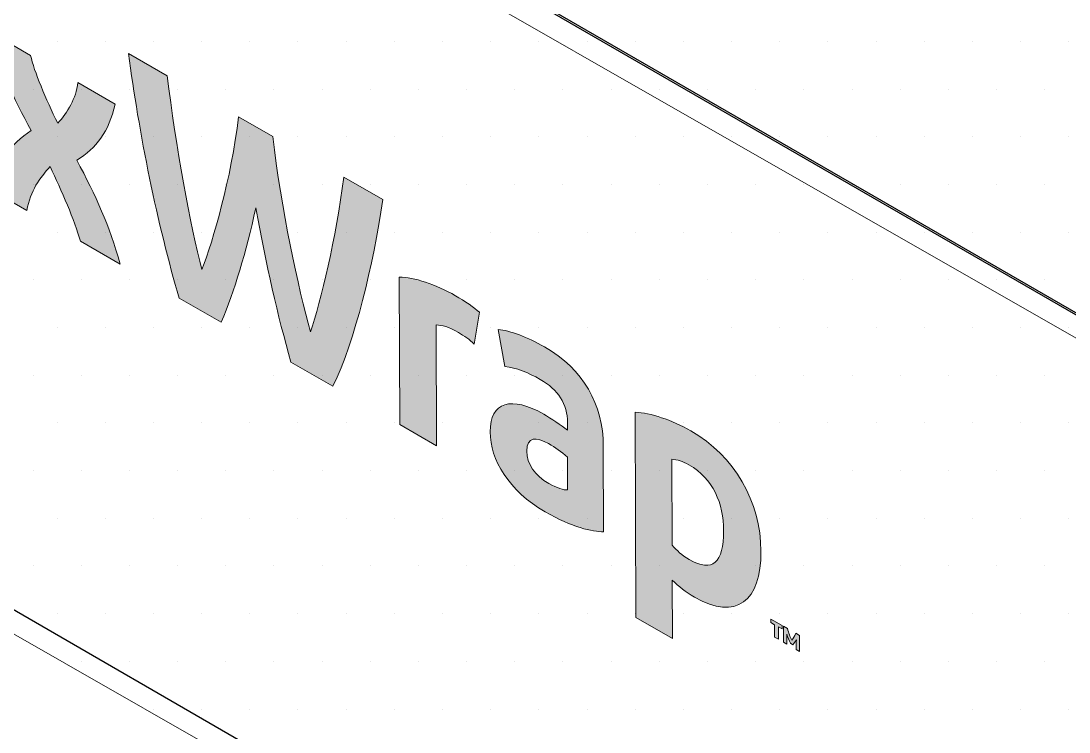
# Model space of a CAD drawing. Header units: inches. Extents: x -17.6 to 82.3, y -15.1 to 23.2.
# Drawn here: x -0.2043 to 0.2054, y 10.9446 to 11.2226 of the extents above; entities that cross this region are included whole.
import ezdxf

# ---------------------------------------------------------------- set-up
doc = ezdxf.new("R2010")
doc.units = ezdxf.units.IN
doc.header["$MEASUREMENT"] = 0
for name, color, linetype, lineweight in [('.ATI-HATCH', 7, 'Continuous', 0), ('G-ANNO-TTLB', 7, 'Continuous', 0), ('TYVEK', 7, 'Continuous', 0)]:
    doc.layers.add(name, color=color, linetype=linetype, lineweight=lineweight)

# ---------------------------------------------------------------- blocks, each defined once
blk = doc.blocks.new('Block_237')
at = {"layer": 'TYVEK', "true_color": 0x000000, "transparency": 33554687}
h = blk.add_hatch(color=18, dxfattribs=at)
h.dxf.hatch_style = 2
edge = h.paths.add_edge_path()
edge.add_spline(control_points=[(-0.20024, 11.17969), (-0.20726, 11.19262), (-0.21281, 11.20411), (-0.21608, 11.21801), (-0.21608, 11.21801), (-0.20052, 11.20908), (-0.20052, 11.20908), (-0.19915, 11.20288), (-0.19453, 11.19205), (-0.18992, 11.18255), (-0.18607, 11.18695), (-0.18275, 11.19214), (-0.18204, 11.19846), (-0.18204, 11.19846), (-0.16741, 11.19007), (-0.16741, 11.19007), (-0.1701, 11.17911), (-0.17467, 11.17295), (-0.18248, 11.16818), (-0.17494, 11.15411), (-0.1698, 11.14274), (-0.16549, 11.12752), (-0.16549, 11.12752), (-0.18105, 11.13645), (-0.18105, 11.13645), (-0.18326, 11.14445), (-0.1885, 11.15648), (-0.19291, 11.16562), (-0.19686, 11.16128), (-0.2006, 11.15621), (-0.20204, 11.1485), (-0.20204, 11.1485), (-0.21604, 11.15653), (-0.21604, 11.15653), (-0.21346, 11.16756), (-0.20857, 11.17438), (-0.20024, 11.17969)], knot_values=[0, 0, 0, 0, 1, 1, 1, 2, 2, 2, 3, 3, 3, 4, 4, 4, 5, 5, 5, 6, 6, 6, 7, 7, 7, 8, 8, 8, 9, 9, 9, 10, 10, 10, 11, 11, 11, 12, 12, 12, 12], degree=3, periodic=0)
h = blk.add_hatch(color=18, dxfattribs=at)
h.dxf.hatch_style = 2
edge = h.paths.add_edge_path()
edge.add_spline(control_points=[(-0.07807, 11.16151), (-0.07807, 11.16151), (-0.06283, 11.15275), (-0.06283, 11.15275), (-0.06672, 11.12697), (-0.07354, 11.09781), (-0.08236, 11.07979), (-0.08236, 11.07979), (-0.09875, 11.0892), (-0.09875, 11.0892), (-0.10391, 11.10719), (-0.10855, 11.12753), (-0.11246, 11.1495), (-0.11638, 11.13203), (-0.12083, 11.11691), (-0.12601, 11.10485), (-0.12601, 11.10485), (-0.14241, 11.11427), (-0.14241, 11.11427), (-0.15082, 11.14218), (-0.15832, 11.17956), (-0.16225, 11.20983), (-0.16225, 11.20983), (-0.14711, 11.20114), (-0.14711, 11.20114), (-0.14381, 11.17387), (-0.13789, 11.14197), (-0.13357, 11.12543), (-0.12912, 11.13694), (-0.12219, 11.16062), (-0.11922, 11.18513), (-0.11922, 11.18513), (-0.10585, 11.17746), (-0.10585, 11.17746), (-0.10266, 11.14941), (-0.0958, 11.11781), (-0.09117, 11.10108), (-0.08703, 11.11277), (-0.08114, 11.1379), (-0.07807, 11.16151)], knot_values=[0, 0, 0, 0, 1, 1, 1, 2, 2, 2, 3, 3, 3, 4, 4, 4, 5, 5, 5, 6, 6, 6, 7, 7, 7, 8, 8, 8, 9, 9, 9, 10, 10, 10, 11, 11, 11, 12, 12, 12, 13, 13, 13, 13], degree=3, periodic=0)
h = blk.add_hatch(color=18, dxfattribs=at)
h.dxf.hatch_style = 2
edge = h.paths.add_edge_path()
edge.add_spline(control_points=[(-0.03447, 11.11519), (-0.03071, 11.11303), (-0.02716, 11.11051), (-0.02507, 11.10871), (-0.02507, 11.10871), (-0.02713, 11.0963), (-0.02713, 11.0963), (-0.0289, 11.09804), (-0.0311, 11.09954), (-0.03329, 11.1008), (-0.03715, 11.10302), (-0.03976, 11.10368), (-0.04195, 11.10373), (-0.04195, 11.10373), (-0.04184, 11.05653), (-0.04184, 11.05653), (-0.04184, 11.05653), (-0.05625, 11.0648), (-0.05625, 11.0648), (-0.05625, 11.0648), (-0.05639, 11.12248), (-0.05639, 11.12248), (-0.05076, 11.1225), (-0.04199, 11.11951), (-0.03447, 11.11519)], knot_values=[0, 0, 0, 0, 1, 1, 1, 2, 2, 2, 3, 3, 3, 4, 4, 4, 5, 5, 5, 6, 6, 6, 7, 7, 7, 8, 8, 8, 8], degree=3, periodic=0)
h = blk.add_hatch(color=18, dxfattribs=at)
h.dxf.hatch_style = 2
edge = h.paths.add_edge_path()
edge.add_spline(control_points=[(0.00941, 11.03925), (0.00941, 11.03925), (0.00938, 11.05213), (0.00938, 11.05213), (0.00698, 11.05412), (0.00447, 11.05592), (0.00196, 11.05735), (-0.00284, 11.06011), (-0.0066, 11.0601), (-0.00658, 11.05444), (-0.00657, 11.04939), (-0.00343, 11.04494), (0.00211, 11.04176), (0.00524, 11.03996), (0.00785, 11.03919), (0.00941, 11.03925)], knot_values=[0, 0, 0, 0, 1, 1, 1, 2, 2, 2, 3, 3, 3, 4, 4, 4, 5, 5, 5, 5], degree=3, periodic=0)
edge = h.paths.add_edge_path()
edge.add_spline(control_points=[(0.00067, 11.03068), (-0.01364, 11.03889), (-0.02086, 11.0511), (-0.02089, 11.06194), (-0.02092, 11.07386), (-0.01247, 11.07599), (0.00006, 11.06891), (0.00298, 11.06723), (0.00674, 11.06459), (0.00935, 11.06261), (0.00935, 11.06261), (0.00935, 11.0655), (0.00935, 11.0655), (0.00933, 11.07285), (0.00567, 11.07844), (-0.00133, 11.08246), (-0.00593, 11.08509), (-0.01083, 11.08707), (-0.01511, 11.08748), (-0.01511, 11.08748), (-0.01775, 11.10198), (-0.01775, 11.10198), (-0.01327, 11.10157), (-0.00606, 11.09888), (0.00031, 11.09522), (0.01566, 11.08641), (0.0233, 11.07264), (0.02334, 11.05638), (0.02334, 11.05638), (0.02343, 11.02291), (0.02343, 11.02291), (0.01915, 11.02284), (0.01112, 11.02468), (0.00067, 11.03068)], knot_values=[0, 0, 0, 0, 1, 1, 1, 2, 2, 2, 3, 3, 3, 4, 4, 4, 5, 5, 5, 6, 6, 6, 7, 7, 7, 8, 8, 8, 9, 9, 9, 10, 10, 10, 11, 11, 11, 11], degree=3, periodic=0)
h = blk.add_hatch(color=18, dxfattribs=at)
h.dxf.hatch_style = 2
edge = h.paths.add_edge_path()
edge.add_spline(control_points=[(0.05693, 11.01209), (0.06612, 11.00681), (0.07039, 11.01086), (0.07036, 11.02326), (0.07033, 11.0341), (0.06634, 11.0436), (0.05684, 11.04906), (0.05423, 11.05056), (0.05235, 11.05104), (0.05016, 11.05133), (0.05016, 11.05133), (0.05024, 11.01761), (0.05024, 11.01761), (0.05223, 11.01551), (0.0539, 11.01383), (0.05693, 11.01209)], knot_values=[0, 0, 0, 0, 1, 1, 1, 2, 2, 2, 3, 3, 3, 4, 4, 4, 5, 5, 5, 5], degree=3, periodic=0)
edge = h.paths.add_edge_path()
edge.add_spline(control_points=[(0.05905, 10.9974), (0.0554, 10.9995), (0.05289, 11.00142), (0.05027, 11.00401), (0.05027, 11.00401), (0.05033, 10.98113), (0.05033, 10.98113), (0.05033, 10.98113), (0.03602, 10.98934), (0.03602, 10.98934), (0.03602, 10.98934), (0.03583, 11.06966), (0.03583, 11.06966), (0.04177, 11.06937), (0.05012, 11.06662), (0.05754, 11.06237), (0.07466, 11.05253), (0.08493, 11.03462), (0.08497, 11.01535), (0.08502, 10.9956), (0.07534, 10.98805), (0.05905, 10.9974)], knot_values=[0, 0, 0, 0, 1, 1, 1, 2, 2, 2, 3, 3, 3, 4, 4, 4, 5, 5, 5, 6, 6, 6, 7, 7, 7, 7], degree=3, periodic=0)
h = blk.add_hatch(color=18, dxfattribs=at)
h.dxf.hatch_style = 2
edge = h.paths.add_edge_path()
edge.add_spline(control_points=[(0.09532, 10.98509), (0.09585, 10.98331), (0.09636, 10.98196), (0.09699, 10.98052), (0.0976, 10.98124), (0.09804, 10.98205), (0.09855, 10.98323), (0.09855, 10.98323), (0.10005, 10.98237), (0.10005, 10.98237), (0.10005, 10.98237), (0.10007, 10.97614), (0.10007, 10.97614), (0.10007, 10.97614), (0.09876, 10.97689), (0.09876, 10.97689), (0.09876, 10.97689), (0.09875, 10.97976), (0.09875, 10.97976), (0.09875, 10.97976), (0.09882, 10.9807), (0.09882, 10.9807), (0.0984, 10.98001), (0.0979, 10.97931), (0.09746, 10.97877), (0.09746, 10.97877), (0.09646, 10.97935), (0.09646, 10.97935), (0.09601, 10.98041), (0.0955, 10.9817), (0.09507, 10.98291), (0.09507, 10.98291), (0.09513, 10.98184), (0.09513, 10.98184), (0.09513, 10.98184), (0.09514, 10.97897), (0.09514, 10.97897), (0.09514, 10.97897), (0.09383, 10.97972), (0.09383, 10.97972), (0.09383, 10.97972), (0.09381, 10.98595), (0.09381, 10.98595), (0.09381, 10.98595), (0.09532, 10.98509), (0.09532, 10.98509)], knot_values=[0, 0, 0, 0, 1, 1, 1, 2, 2, 2, 3, 3, 3, 4, 4, 4, 5, 5, 5, 6, 6, 6, 7, 7, 7, 8, 8, 8, 9, 9, 9, 10, 10, 10, 11, 11, 11, 12, 12, 12, 13, 13, 13, 14, 14, 14, 15, 15, 15, 15], degree=3, periodic=0)
edge = h.paths.add_edge_path()
edge.add_spline(control_points=[(0.09031, 10.98658), (0.09031, 10.98658), (0.08886, 10.98742), (0.08886, 10.98742), (0.08886, 10.98742), (0.08885, 10.9888), (0.08885, 10.9888), (0.08885, 10.9888), (0.09322, 10.98629), (0.09322, 10.98629), (0.09322, 10.98629), (0.09322, 10.98491), (0.09322, 10.98491), (0.09322, 10.98491), (0.09177, 10.98575), (0.09177, 10.98575), (0.09177, 10.98575), (0.09178, 10.9809), (0.09178, 10.9809), (0.09178, 10.9809), (0.09032, 10.98174), (0.09032, 10.98174), (0.09032, 10.98174), (0.09031, 10.98658), (0.09031, 10.98658)], knot_values=[0, 0, 0, 0, 1, 1, 1, 2, 2, 2, 3, 3, 3, 4, 4, 4, 5, 5, 5, 6, 6, 6, 7, 7, 7, 8, 8, 8, 8], degree=3, periodic=0)
at = {"layer": 'TYVEK'}
for points, knots in [([(-0.20024, 11.17969), (-0.20726, 11.19262), (-0.21281, 11.20411), (-0.21608, 11.21801), (-0.21608, 11.21801), (-0.20052, 11.20908), (-0.20052, 11.20908), (-0.19915, 11.20288), (-0.19453, 11.19205), (-0.18992, 11.18255), (-0.18607, 11.18695), (-0.18275, 11.19214), (-0.18204, 11.19846), (-0.18204, 11.19846), (-0.16741, 11.19007), (-0.16741, 11.19007), (-0.1701, 11.17911), (-0.17467, 11.17295), (-0.18248, 11.16818), (-0.17494, 11.15411), (-0.1698, 11.14274), (-0.16549, 11.12752), (-0.16549, 11.12752), (-0.18105, 11.13645), (-0.18105, 11.13645), (-0.18326, 11.14445), (-0.1885, 11.15648), (-0.19291, 11.16562), (-0.19686, 11.16128), (-0.2006, 11.15621), (-0.20204, 11.1485), (-0.20204, 11.1485), (-0.21604, 11.15653), (-0.21604, 11.15653), (-0.21346, 11.16756), (-0.20857, 11.17438), (-0.20024, 11.17969)], [0, 0, 0, 0, 1, 1, 1, 2, 2, 2, 3, 3, 3, 4, 4, 4, 5, 5, 5, 6, 6, 6, 7, 7, 7, 8, 8, 8, 9, 9, 9, 10, 10, 10, 11, 11, 11, 12, 12, 12, 12]), ([(-0.07807, 11.16151), (-0.07807, 11.16151), (-0.06283, 11.15275), (-0.06283, 11.15275), (-0.06672, 11.12697), (-0.07354, 11.09781), (-0.08236, 11.07979), (-0.08236, 11.07979), (-0.09875, 11.0892), (-0.09875, 11.0892), (-0.10391, 11.10719), (-0.10855, 11.12753), (-0.11246, 11.1495), (-0.11638, 11.13203), (-0.12083, 11.11691), (-0.12601, 11.10485), (-0.12601, 11.10485), (-0.14241, 11.11427), (-0.14241, 11.11427), (-0.15082, 11.14218), (-0.15832, 11.17956), (-0.16225, 11.20983), (-0.16225, 11.20983), (-0.14711, 11.20114), (-0.14711, 11.20114), (-0.14381, 11.17387), (-0.13789, 11.14197), (-0.13357, 11.12543), (-0.12912, 11.13694), (-0.12219, 11.16062), (-0.11922, 11.18513), (-0.11922, 11.18513), (-0.10585, 11.17746), (-0.10585, 11.17746), (-0.10266, 11.14941), (-0.0958, 11.11781), (-0.09117, 11.10108), (-0.08703, 11.11277), (-0.08114, 11.1379), (-0.07807, 11.16151)], [0, 0, 0, 0, 1, 1, 1, 2, 2, 2, 3, 3, 3, 4, 4, 4, 5, 5, 5, 6, 6, 6, 7, 7, 7, 8, 8, 8, 9, 9, 9, 10, 10, 10, 11, 11, 11, 12, 12, 12, 13, 13, 13, 13]), ([(-0.03447, 11.11519), (-0.03071, 11.11303), (-0.02716, 11.11051), (-0.02507, 11.10871), (-0.02507, 11.10871), (-0.02713, 11.0963), (-0.02713, 11.0963), (-0.0289, 11.09804), (-0.0311, 11.09954), (-0.03329, 11.1008), (-0.03715, 11.10302), (-0.03976, 11.10368), (-0.04195, 11.10373), (-0.04195, 11.10373), (-0.04184, 11.05653), (-0.04184, 11.05653), (-0.04184, 11.05653), (-0.05625, 11.0648), (-0.05625, 11.0648), (-0.05625, 11.0648), (-0.05639, 11.12248), (-0.05639, 11.12248), (-0.05076, 11.1225), (-0.04199, 11.11951), (-0.03447, 11.11519)], [0, 0, 0, 0, 1, 1, 1, 2, 2, 2, 3, 3, 3, 4, 4, 4, 5, 5, 5, 6, 6, 6, 7, 7, 7, 8, 8, 8, 8]), ([(0.00067, 11.03068), (-0.01364, 11.03889), (-0.02086, 11.0511), (-0.02089, 11.06194), (-0.02092, 11.07386), (-0.01247, 11.07599), (0.00006, 11.06891), (0.00298, 11.06723), (0.00674, 11.06459), (0.00935, 11.06261), (0.00935, 11.06261), (0.00935, 11.0655), (0.00935, 11.0655), (0.00933, 11.07285), (0.00567, 11.07844), (-0.00133, 11.08246), (-0.00593, 11.08509), (-0.01083, 11.08707), (-0.01511, 11.08748), (-0.01511, 11.08748), (-0.01775, 11.10198), (-0.01775, 11.10198), (-0.01327, 11.10157), (-0.00606, 11.09888), (0.00031, 11.09522), (0.01566, 11.08641), (0.0233, 11.07264), (0.02334, 11.05638), (0.02334, 11.05638), (0.02343, 11.02291), (0.02343, 11.02291), (0.01915, 11.02284), (0.01112, 11.02468), (0.00067, 11.03068)], [0, 0, 0, 0, 1, 1, 1, 2, 2, 2, 3, 3, 3, 4, 4, 4, 5, 5, 5, 6, 6, 6, 7, 7, 7, 8, 8, 8, 9, 9, 9, 10, 10, 10, 11, 11, 11, 11]), ([(0.05905, 10.9974), (0.0554, 10.9995), (0.05289, 11.00142), (0.05027, 11.00401), (0.05027, 11.00401), (0.05033, 10.98113), (0.05033, 10.98113), (0.05033, 10.98113), (0.03602, 10.98934), (0.03602, 10.98934), (0.03602, 10.98934), (0.03583, 11.06966), (0.03583, 11.06966), (0.04177, 11.06937), (0.05012, 11.06662), (0.05754, 11.06237), (0.07466, 11.05253), (0.08493, 11.03462), (0.08497, 11.01535), (0.08502, 10.9956), (0.07534, 10.98805), (0.05905, 10.9974)], [0, 0, 0, 0, 1, 1, 1, 2, 2, 2, 3, 3, 3, 4, 4, 4, 5, 5, 5, 6, 6, 6, 7, 7, 7, 7]), ([(0.00941, 11.03925), (0.00941, 11.03925), (0.00938, 11.05213), (0.00938, 11.05213), (0.00698, 11.05412), (0.00447, 11.05592), (0.00196, 11.05735), (-0.00284, 11.06011), (-0.0066, 11.0601), (-0.00658, 11.05444), (-0.00657, 11.04939), (-0.00343, 11.04494), (0.00211, 11.04176), (0.00524, 11.03996), (0.00785, 11.03919), (0.00941, 11.03925)], [0, 0, 0, 0, 1, 1, 1, 2, 2, 2, 3, 3, 3, 4, 4, 4, 5, 5, 5, 5]), ([(0.05693, 11.01209), (0.06612, 11.00681), (0.07039, 11.01086), (0.07036, 11.02326), (0.07033, 11.0341), (0.06634, 11.0436), (0.05684, 11.04906), (0.05423, 11.05056), (0.05235, 11.05104), (0.05016, 11.05133), (0.05016, 11.05133), (0.05024, 11.01761), (0.05024, 11.01761), (0.05223, 11.01551), (0.0539, 11.01383), (0.05693, 11.01209)], [0, 0, 0, 0, 1, 1, 1, 2, 2, 2, 3, 3, 3, 4, 4, 4, 5, 5, 5, 5]), ([(0.09031, 10.98658), (0.09031, 10.98658), (0.08886, 10.98742), (0.08886, 10.98742), (0.08886, 10.98742), (0.08885, 10.9888), (0.08885, 10.9888), (0.08885, 10.9888), (0.09322, 10.98629), (0.09322, 10.98629), (0.09322, 10.98629), (0.09322, 10.98491), (0.09322, 10.98491), (0.09322, 10.98491), (0.09177, 10.98575), (0.09177, 10.98575), (0.09177, 10.98575), (0.09178, 10.9809), (0.09178, 10.9809), (0.09178, 10.9809), (0.09032, 10.98174), (0.09032, 10.98174), (0.09032, 10.98174), (0.09031, 10.98658), (0.09031, 10.98658)], [0, 0, 0, 0, 1, 1, 1, 2, 2, 2, 3, 3, 3, 4, 4, 4, 5, 5, 5, 6, 6, 6, 7, 7, 7, 8, 8, 8, 8]), ([(0.09532, 10.98509), (0.09585, 10.98331), (0.09636, 10.98196), (0.09699, 10.98052), (0.0976, 10.98124), (0.09804, 10.98205), (0.09855, 10.98323), (0.09855, 10.98323), (0.10005, 10.98237), (0.10005, 10.98237), (0.10005, 10.98237), (0.10007, 10.97614), (0.10007, 10.97614), (0.10007, 10.97614), (0.09876, 10.97689), (0.09876, 10.97689), (0.09876, 10.97689), (0.09875, 10.97976), (0.09875, 10.97976), (0.09875, 10.97976), (0.09882, 10.9807), (0.09882, 10.9807), (0.0984, 10.98001), (0.0979, 10.97931), (0.09746, 10.97877), (0.09746, 10.97877), (0.09646, 10.97935), (0.09646, 10.97935), (0.09601, 10.98041), (0.0955, 10.9817), (0.09507, 10.98291), (0.09507, 10.98291), (0.09513, 10.98184), (0.09513, 10.98184), (0.09513, 10.98184), (0.09514, 10.97897), (0.09514, 10.97897), (0.09514, 10.97897), (0.09383, 10.97972), (0.09383, 10.97972), (0.09383, 10.97972), (0.09381, 10.98595), (0.09381, 10.98595), (0.09381, 10.98595), (0.09532, 10.98509), (0.09532, 10.98509)], [0, 0, 0, 0, 1, 1, 1, 2, 2, 2, 3, 3, 3, 4, 4, 4, 5, 5, 5, 6, 6, 6, 7, 7, 7, 8, 8, 8, 9, 9, 9, 10, 10, 10, 11, 11, 11, 12, 12, 12, 13, 13, 13, 14, 14, 14, 15, 15, 15, 15])]:
    blk.add_open_spline(points, degree=3, knots=knots, dxfattribs=at)
blk = doc.blocks.new('Block_236')
at = {"layer": 'TYVEK'}
blk.add_blockref('Block_237', (0, 0), dxfattribs=at)
blk = doc.blocks.new('Block_359')
at = {"layer": '.ATI-HATCH'}
for points, knots in [([(-0.38694, 11.43875), (-0.38694, 11.43875), (-0.38847, 11.43958), (-0.38847, 11.43958), (-0.38847, 11.43958), (-0.38694, 11.44042), (-0.38694, 11.44042), (-0.38694, 11.44042), (-0.38694, 11.83125), (-0.38694, 11.83125), (-0.38694, 11.83125), (-0.38764, 11.83097), (-0.38764, 11.83097), (-0.38764, 11.83097), (-0.38764, 11.83167), (-0.38764, 11.83167), (-0.38764, 11.83167), (-0.59625, 11.95083), (-0.59625, 11.95083), (-0.59625, 11.95083), (-0.59625, 11.34875), (-0.59625, 11.34875), (-0.59625, 11.34875), (-0.47069, 11.13361), (-0.47069, 11.13361), (-0.47069, 11.13361), (2.17, 9.62333), (2.17, 9.62333), (2.17, 9.62333), (2.54681, 9.83847), (2.54681, 9.83847), (2.54681, 9.83847), (2.54681, 10.29986), (2.54681, 10.29986), (2.54681, 10.29986), (2.30764, 10.43653), (2.30764, 10.43653), (2.30764, 10.43653), (2.30764, 10.22667), (2.30764, 10.22667), (2.30764, 10.22667), (2.30778, 9.89847), (2.30778, 9.89847), (2.30778, 9.89847), (-0.38694, 11.43875), (-0.38694, 11.43875)], [0, 0, 0, 0, 1, 1, 1, 2, 2, 2, 3, 3, 3, 4, 4, 4, 5, 5, 5, 6, 6, 6, 7, 7, 7, 8, 8, 8, 9, 9, 9, 10, 10, 10, 11, 11, 11, 12, 12, 12, 13, 13, 13, 14, 14, 14, 15, 15, 15, 15]), ([(2.30764, 10.22667), (2.30764, 10.22667), (-0.10097, 11.60208), (-0.10097, 11.60208), (-0.10097, 11.60208), (-0.38694, 11.44042), (-0.38694, 11.44042), (-0.38694, 11.44042), (-0.38694, 11.43875), (-0.38694, 11.43875), (-0.38694, 11.43875), (2.30778, 9.89847), (2.30778, 9.89847), (2.30778, 9.89847), (2.30764, 10.22667), (2.30764, 10.22667)], [0, 0, 0, 0, 1, 1, 1, 2, 2, 2, 3, 3, 3, 4, 4, 4, 5, 5, 5, 5])]:
    blk.add_open_spline(points, degree=3, knots=knots, dxfattribs=at)
at = {"layer": '.ATI-HATCH', "color": 8, "lineweight": 0, "true_color": 0x808080}
for points in [[(-0.19017, 11.21455), (-0.19017, 11.21455), (-0.19017, 11.21455), (-0.19017, 11.21455)], [(-0.17133, 11.21455), (-0.17133, 11.21455), (-0.17133, 11.21455), (-0.17133, 11.21455)], [(-0.1525, 11.21455), (-0.1525, 11.21455), (-0.1525, 11.21455), (-0.1525, 11.21455)], [(-0.13367, 11.21455), (-0.13367, 11.21455), (-0.13367, 11.21455), (-0.13367, 11.21455)], [(-0.11483, 11.21455), (-0.11483, 11.21455), (-0.11483, 11.21455), (-0.11483, 11.21455)], [(-0.096, 11.21455), (-0.096, 11.21455), (-0.096, 11.21455), (-0.096, 11.21455)], [(-0.07717, 11.21455), (-0.07717, 11.21455), (-0.07717, 11.21455), (-0.07717, 11.21455)], [(-0.05833, 11.21455), (-0.05833, 11.21455), (-0.05833, 11.21455), (-0.05833, 11.21455)], [(-0.0395, 11.21455), (-0.0395, 11.21455), (-0.0395, 11.21455), (-0.0395, 11.21455)], [(-0.02067, 11.21455), (-0.02067, 11.21455), (-0.02067, 11.21455), (-0.02067, 11.21455)], [(-0.00184, 11.21455), (-0.00184, 11.21455), (-0.00184, 11.21455), (-0.00184, 11.21455)], [(0.017, 11.21455), (0.017, 11.21455), (0.017, 11.21455), (0.017, 11.21455)], [(0.03583, 11.21455), (0.03583, 11.21455), (0.03583, 11.21455), (0.03583, 11.21455)], [(0.05466, 11.21455), (0.05466, 11.21455), (0.05466, 11.21455), (0.05466, 11.21455)], [(0.0735, 11.21455), (0.0735, 11.21455), (0.0735, 11.21455), (0.0735, 11.21455)], [(0.09233, 11.21455), (0.09233, 11.21455), (0.09233, 11.21455), (0.09233, 11.21455)], [(0.11116, 11.21455), (0.11116, 11.21455), (0.11116, 11.21455), (0.11116, 11.21455)], [(0.12999, 11.21455), (0.12999, 11.21455), (0.12999, 11.21455), (0.12999, 11.21455)], [(0.14883, 11.21455), (0.14883, 11.21455), (0.14883, 11.21455), (0.14883, 11.21455)], [(0.16766, 11.21455), (0.16766, 11.21455), (0.16766, 11.21455), (0.16766, 11.21455)], [(0.18649, 11.21455), (0.18649, 11.21455), (0.18649, 11.21455), (0.18649, 11.21455)], [(0.20533, 11.21455), (0.20533, 11.21455), (0.20533, 11.21455), (0.20533, 11.21455)], [(-0.19958, 11.19592), (-0.19958, 11.19592), (-0.19958, 11.19592), (-0.19958, 11.19592)], [(-0.18075, 11.19592), (-0.18075, 11.19592), (-0.18075, 11.19592), (-0.18075, 11.19592)], [(-0.16192, 11.19592), (-0.16192, 11.19592), (-0.16192, 11.19592), (-0.16192, 11.19592)], [(-0.14308, 11.19592), (-0.14308, 11.19592), (-0.14308, 11.19592), (-0.14308, 11.19592)], [(-0.12425, 11.19592), (-0.12425, 11.19592), (-0.12425, 11.19592), (-0.12425, 11.19592)], [(-0.10542, 11.19592), (-0.10542, 11.19592), (-0.10542, 11.19592), (-0.10542, 11.19592)], [(-0.08658, 11.19592), (-0.08658, 11.19592), (-0.08658, 11.19592), (-0.08658, 11.19592)], [(-0.06775, 11.19592), (-0.06775, 11.19592), (-0.06775, 11.19592), (-0.06775, 11.19592)], [(-0.04892, 11.19592), (-0.04892, 11.19592), (-0.04892, 11.19592), (-0.04892, 11.19592)], [(-0.03009, 11.19592), (-0.03009, 11.19592), (-0.03009, 11.19592), (-0.03009, 11.19592)], [(-0.01125, 11.19592), (-0.01125, 11.19592), (-0.01125, 11.19592), (-0.01125, 11.19592)], [(0.00758, 11.19592), (0.00758, 11.19592), (0.00758, 11.19592), (0.00758, 11.19592)], [(0.02641, 11.19592), (0.02641, 11.19592), (0.02641, 11.19592), (0.02641, 11.19592)], [(0.04525, 11.19592), (0.04525, 11.19592), (0.04525, 11.19592), (0.04525, 11.19592)], [(0.06408, 11.19592), (0.06408, 11.19592), (0.06408, 11.19592), (0.06408, 11.19592)], [(0.08291, 11.19592), (0.08291, 11.19592), (0.08291, 11.19592), (0.08291, 11.19592)], [(0.10175, 11.19592), (0.10175, 11.19592), (0.10175, 11.19592), (0.10175, 11.19592)], [(0.12058, 11.19592), (0.12058, 11.19592), (0.12058, 11.19592), (0.12058, 11.19592)], [(0.13941, 11.19592), (0.13941, 11.19592), (0.13941, 11.19592), (0.13941, 11.19592)], [(0.15824, 11.19592), (0.15824, 11.19592), (0.15824, 11.19592), (0.15824, 11.19592)], [(0.17708, 11.19592), (0.17708, 11.19592), (0.17708, 11.19592), (0.17708, 11.19592)], [(0.19591, 11.19592), (0.19591, 11.19592), (0.19591, 11.19592), (0.19591, 11.19592)], [(-0.19017, 11.17728), (-0.19017, 11.17728), (-0.19017, 11.17728), (-0.19017, 11.17728)], [(-0.17133, 11.17728), (-0.17133, 11.17728), (-0.17133, 11.17728), (-0.17133, 11.17728)], [(-0.1525, 11.17728), (-0.1525, 11.17728), (-0.1525, 11.17728), (-0.1525, 11.17728)], [(-0.13367, 11.17728), (-0.13367, 11.17728), (-0.13367, 11.17728), (-0.13367, 11.17728)], [(-0.11483, 11.17728), (-0.11483, 11.17728), (-0.11483, 11.17728), (-0.11483, 11.17728)], [(-0.096, 11.17728), (-0.096, 11.17728), (-0.096, 11.17728), (-0.096, 11.17728)], [(-0.07717, 11.17728), (-0.07717, 11.17728), (-0.07717, 11.17728), (-0.07717, 11.17728)], [(-0.05833, 11.17728), (-0.05833, 11.17728), (-0.05833, 11.17728), (-0.05833, 11.17728)], [(-0.0395, 11.17728), (-0.0395, 11.17728), (-0.0395, 11.17728), (-0.0395, 11.17728)], [(-0.02067, 11.17728), (-0.02067, 11.17728), (-0.02067, 11.17728), (-0.02067, 11.17728)], [(-0.00184, 11.17728), (-0.00184, 11.17728), (-0.00184, 11.17728), (-0.00184, 11.17728)], [(0.017, 11.17728), (0.017, 11.17728), (0.017, 11.17728), (0.017, 11.17728)], [(0.03583, 11.17728), (0.03583, 11.17728), (0.03583, 11.17728), (0.03583, 11.17728)], [(0.05466, 11.17728), (0.05466, 11.17728), (0.05466, 11.17728), (0.05466, 11.17728)], [(0.0735, 11.17728), (0.0735, 11.17728), (0.0735, 11.17728), (0.0735, 11.17728)], [(0.09233, 11.17728), (0.09233, 11.17728), (0.09233, 11.17728), (0.09233, 11.17728)], [(0.11116, 11.17728), (0.11116, 11.17728), (0.11116, 11.17728), (0.11116, 11.17728)], [(0.12999, 11.17728), (0.12999, 11.17728), (0.12999, 11.17728), (0.12999, 11.17728)], [(0.14883, 11.17728), (0.14883, 11.17728), (0.14883, 11.17728), (0.14883, 11.17728)], [(0.16766, 11.17728), (0.16766, 11.17728), (0.16766, 11.17728), (0.16766, 11.17728)], [(0.18649, 11.17728), (0.18649, 11.17728), (0.18649, 11.17728), (0.18649, 11.17728)], [(0.20533, 11.17728), (0.20533, 11.17728), (0.20533, 11.17728), (0.20533, 11.17728)], [(-0.19958, 11.15864), (-0.19958, 11.15864), (-0.19958, 11.15864), (-0.19958, 11.15864)], [(-0.18075, 11.15864), (-0.18075, 11.15864), (-0.18075, 11.15864), (-0.18075, 11.15864)], [(-0.16192, 11.15864), (-0.16192, 11.15864), (-0.16192, 11.15864), (-0.16192, 11.15864)], [(-0.14308, 11.15864), (-0.14308, 11.15864), (-0.14308, 11.15864), (-0.14308, 11.15864)], [(-0.12425, 11.15864), (-0.12425, 11.15864), (-0.12425, 11.15864), (-0.12425, 11.15864)], [(-0.10542, 11.15864), (-0.10542, 11.15864), (-0.10542, 11.15864), (-0.10542, 11.15864)], [(-0.08658, 11.15864), (-0.08658, 11.15864), (-0.08658, 11.15864), (-0.08658, 11.15864)], [(-0.06775, 11.15864), (-0.06775, 11.15864), (-0.06775, 11.15864), (-0.06775, 11.15864)], [(-0.04892, 11.15864), (-0.04892, 11.15864), (-0.04892, 11.15864), (-0.04892, 11.15864)], [(-0.03009, 11.15864), (-0.03009, 11.15864), (-0.03009, 11.15864), (-0.03009, 11.15864)], [(-0.01125, 11.15864), (-0.01125, 11.15864), (-0.01125, 11.15864), (-0.01125, 11.15864)], [(0.00758, 11.15864), (0.00758, 11.15864), (0.00758, 11.15864), (0.00758, 11.15864)], [(0.02641, 11.15864), (0.02641, 11.15864), (0.02641, 11.15864), (0.02641, 11.15864)], [(0.04525, 11.15864), (0.04525, 11.15864), (0.04525, 11.15864), (0.04525, 11.15864)], [(0.06408, 11.15864), (0.06408, 11.15864), (0.06408, 11.15864), (0.06408, 11.15864)], [(0.08291, 11.15864), (0.08291, 11.15864), (0.08291, 11.15864), (0.08291, 11.15864)], [(0.10175, 11.15864), (0.10175, 11.15864), (0.10175, 11.15864), (0.10175, 11.15864)], [(0.12058, 11.15864), (0.12058, 11.15864), (0.12058, 11.15864), (0.12058, 11.15864)], [(0.13941, 11.15864), (0.13941, 11.15864), (0.13941, 11.15864), (0.13941, 11.15864)], [(0.15824, 11.15864), (0.15824, 11.15864), (0.15824, 11.15864), (0.15824, 11.15864)], [(0.17708, 11.15864), (0.17708, 11.15864), (0.17708, 11.15864), (0.17708, 11.15864)], [(0.19591, 11.15864), (0.19591, 11.15864), (0.19591, 11.15864), (0.19591, 11.15864)], [(-0.19017, 11.14), (-0.19017, 11.14), (-0.19017, 11.14), (-0.19017, 11.14)], [(-0.17133, 11.14), (-0.17133, 11.14), (-0.17133, 11.14), (-0.17133, 11.14)], [(-0.1525, 11.14), (-0.1525, 11.14), (-0.1525, 11.14), (-0.1525, 11.14)], [(-0.13367, 11.14), (-0.13367, 11.14), (-0.13367, 11.14), (-0.13367, 11.14)], [(-0.11483, 11.14), (-0.11483, 11.14), (-0.11483, 11.14), (-0.11483, 11.14)], [(-0.096, 11.14), (-0.096, 11.14), (-0.096, 11.14), (-0.096, 11.14)], [(-0.07717, 11.14), (-0.07717, 11.14), (-0.07717, 11.14), (-0.07717, 11.14)], [(-0.05833, 11.14), (-0.05833, 11.14), (-0.05833, 11.14), (-0.05833, 11.14)], [(-0.0395, 11.14), (-0.0395, 11.14), (-0.0395, 11.14), (-0.0395, 11.14)], [(-0.02067, 11.14), (-0.02067, 11.14), (-0.02067, 11.14), (-0.02067, 11.14)], [(-0.00184, 11.14), (-0.00184, 11.14), (-0.00184, 11.14), (-0.00184, 11.14)], [(0.017, 11.14), (0.017, 11.14), (0.017, 11.14), (0.017, 11.14)], [(0.03583, 11.14), (0.03583, 11.14), (0.03583, 11.14), (0.03583, 11.14)], [(0.05466, 11.14), (0.05466, 11.14), (0.05466, 11.14), (0.05466, 11.14)], [(0.0735, 11.14), (0.0735, 11.14), (0.0735, 11.14), (0.0735, 11.14)], [(0.09233, 11.14), (0.09233, 11.14), (0.09233, 11.14), (0.09233, 11.14)], [(0.11116, 11.14), (0.11116, 11.14), (0.11116, 11.14), (0.11116, 11.14)], [(0.12999, 11.14), (0.12999, 11.14), (0.12999, 11.14), (0.12999, 11.14)], [(0.14883, 11.14), (0.14883, 11.14), (0.14883, 11.14), (0.14883, 11.14)], [(0.16766, 11.14), (0.16766, 11.14), (0.16766, 11.14), (0.16766, 11.14)], [(0.18649, 11.14), (0.18649, 11.14), (0.18649, 11.14), (0.18649, 11.14)], [(0.20533, 11.14), (0.20533, 11.14), (0.20533, 11.14), (0.20533, 11.14)], [(-0.19958, 11.12136), (-0.19958, 11.12136), (-0.19958, 11.12136), (-0.19958, 11.12136)], [(-0.18075, 11.12136), (-0.18075, 11.12136), (-0.18075, 11.12136), (-0.18075, 11.12136)], [(-0.16192, 11.12136), (-0.16192, 11.12136), (-0.16192, 11.12136), (-0.16192, 11.12136)], [(-0.14308, 11.12136), (-0.14308, 11.12136), (-0.14308, 11.12136), (-0.14308, 11.12136)], [(-0.12425, 11.12136), (-0.12425, 11.12136), (-0.12425, 11.12136), (-0.12425, 11.12136)], [(-0.10542, 11.12136), (-0.10542, 11.12136), (-0.10542, 11.12136), (-0.10542, 11.12136)], [(-0.08658, 11.12136), (-0.08658, 11.12136), (-0.08658, 11.12136), (-0.08658, 11.12136)], [(-0.06775, 11.12136), (-0.06775, 11.12136), (-0.06775, 11.12136), (-0.06775, 11.12136)], [(-0.04892, 11.12136), (-0.04892, 11.12136), (-0.04892, 11.12136), (-0.04892, 11.12136)], [(-0.03009, 11.12136), (-0.03009, 11.12136), (-0.03009, 11.12136), (-0.03009, 11.12136)], [(-0.01125, 11.12136), (-0.01125, 11.12136), (-0.01125, 11.12136), (-0.01125, 11.12136)], [(0.00758, 11.12136), (0.00758, 11.12136), (0.00758, 11.12136), (0.00758, 11.12136)], [(0.02641, 11.12136), (0.02641, 11.12136), (0.02641, 11.12136), (0.02641, 11.12136)], [(0.04525, 11.12136), (0.04525, 11.12136), (0.04525, 11.12136), (0.04525, 11.12136)], [(0.06408, 11.12136), (0.06408, 11.12136), (0.06408, 11.12136), (0.06408, 11.12136)], [(0.08291, 11.12136), (0.08291, 11.12136), (0.08291, 11.12136), (0.08291, 11.12136)], [(0.10175, 11.12136), (0.10175, 11.12136), (0.10175, 11.12136), (0.10175, 11.12136)], [(0.12058, 11.12136), (0.12058, 11.12136), (0.12058, 11.12136), (0.12058, 11.12136)], [(0.13941, 11.12136), (0.13941, 11.12136), (0.13941, 11.12136), (0.13941, 11.12136)], [(0.15824, 11.12136), (0.15824, 11.12136), (0.15824, 11.12136), (0.15824, 11.12136)], [(0.17708, 11.12136), (0.17708, 11.12136), (0.17708, 11.12136), (0.17708, 11.12136)], [(0.19591, 11.12136), (0.19591, 11.12136), (0.19591, 11.12136), (0.19591, 11.12136)], [(-0.19017, 11.10273), (-0.19017, 11.10273), (-0.19017, 11.10273), (-0.19017, 11.10273)], [(-0.17133, 11.10273), (-0.17133, 11.10273), (-0.17133, 11.10273), (-0.17133, 11.10273)], [(-0.1525, 11.10273), (-0.1525, 11.10273), (-0.1525, 11.10273), (-0.1525, 11.10273)], [(-0.13367, 11.10273), (-0.13367, 11.10273), (-0.13367, 11.10273), (-0.13367, 11.10273)], [(-0.11483, 11.10273), (-0.11483, 11.10273), (-0.11483, 11.10273), (-0.11483, 11.10273)], [(-0.096, 11.10273), (-0.096, 11.10273), (-0.096, 11.10273), (-0.096, 11.10273)], [(-0.07717, 11.10273), (-0.07717, 11.10273), (-0.07717, 11.10273), (-0.07717, 11.10273)], [(-0.05833, 11.10273), (-0.05833, 11.10273), (-0.05833, 11.10273), (-0.05833, 11.10273)], [(-0.0395, 11.10273), (-0.0395, 11.10273), (-0.0395, 11.10273), (-0.0395, 11.10273)], [(-0.02067, 11.10273), (-0.02067, 11.10273), (-0.02067, 11.10273), (-0.02067, 11.10273)], [(-0.00184, 11.10273), (-0.00184, 11.10273), (-0.00184, 11.10273), (-0.00184, 11.10273)], [(0.017, 11.10273), (0.017, 11.10273), (0.017, 11.10273), (0.017, 11.10273)], [(0.03583, 11.10273), (0.03583, 11.10273), (0.03583, 11.10273), (0.03583, 11.10273)], [(0.05466, 11.10273), (0.05466, 11.10273), (0.05466, 11.10273), (0.05466, 11.10273)], [(0.0735, 11.10273), (0.0735, 11.10273), (0.0735, 11.10273), (0.0735, 11.10273)], [(0.09233, 11.10273), (0.09233, 11.10273), (0.09233, 11.10273), (0.09233, 11.10273)], [(0.11116, 11.10273), (0.11116, 11.10273), (0.11116, 11.10273), (0.11116, 11.10273)], [(0.12999, 11.10273), (0.12999, 11.10273), (0.12999, 11.10273), (0.12999, 11.10273)], [(0.14883, 11.10273), (0.14883, 11.10273), (0.14883, 11.10273), (0.14883, 11.10273)], [(0.16766, 11.10273), (0.16766, 11.10273), (0.16766, 11.10273), (0.16766, 11.10273)], [(0.18649, 11.10273), (0.18649, 11.10273), (0.18649, 11.10273), (0.18649, 11.10273)], [(0.20533, 11.10273), (0.20533, 11.10273), (0.20533, 11.10273), (0.20533, 11.10273)], [(-0.19958, 11.08409), (-0.19958, 11.08409), (-0.19958, 11.08409), (-0.19958, 11.08409)], [(-0.18075, 11.08409), (-0.18075, 11.08409), (-0.18075, 11.08409), (-0.18075, 11.08409)], [(-0.16192, 11.08409), (-0.16192, 11.08409), (-0.16192, 11.08409), (-0.16192, 11.08409)], [(-0.14308, 11.08409), (-0.14308, 11.08409), (-0.14308, 11.08409), (-0.14308, 11.08409)], [(-0.12425, 11.08409), (-0.12425, 11.08409), (-0.12425, 11.08409), (-0.12425, 11.08409)], [(-0.10542, 11.08409), (-0.10542, 11.08409), (-0.10542, 11.08409), (-0.10542, 11.08409)], [(-0.08658, 11.08409), (-0.08658, 11.08409), (-0.08658, 11.08409), (-0.08658, 11.08409)], [(-0.06775, 11.08409), (-0.06775, 11.08409), (-0.06775, 11.08409), (-0.06775, 11.08409)], [(-0.04892, 11.08409), (-0.04892, 11.08409), (-0.04892, 11.08409), (-0.04892, 11.08409)], [(-0.03009, 11.08409), (-0.03009, 11.08409), (-0.03009, 11.08409), (-0.03009, 11.08409)], [(-0.01125, 11.08409), (-0.01125, 11.08409), (-0.01125, 11.08409), (-0.01125, 11.08409)], [(0.00758, 11.08409), (0.00758, 11.08409), (0.00758, 11.08409), (0.00758, 11.08409)], [(0.02641, 11.08409), (0.02641, 11.08409), (0.02641, 11.08409), (0.02641, 11.08409)], [(0.04525, 11.08409), (0.04525, 11.08409), (0.04525, 11.08409), (0.04525, 11.08409)], [(0.06408, 11.08409), (0.06408, 11.08409), (0.06408, 11.08409), (0.06408, 11.08409)], [(0.08291, 11.08409), (0.08291, 11.08409), (0.08291, 11.08409), (0.08291, 11.08409)], [(0.10175, 11.08409), (0.10175, 11.08409), (0.10175, 11.08409), (0.10175, 11.08409)], [(0.12058, 11.08409), (0.12058, 11.08409), (0.12058, 11.08409), (0.12058, 11.08409)], [(0.13941, 11.08409), (0.13941, 11.08409), (0.13941, 11.08409), (0.13941, 11.08409)], [(0.15824, 11.08409), (0.15824, 11.08409), (0.15824, 11.08409), (0.15824, 11.08409)], [(0.17708, 11.08409), (0.17708, 11.08409), (0.17708, 11.08409), (0.17708, 11.08409)], [(0.19591, 11.08409), (0.19591, 11.08409), (0.19591, 11.08409), (0.19591, 11.08409)], [(-0.19017, 11.06545), (-0.19017, 11.06545), (-0.19017, 11.06545), (-0.19017, 11.06545)], [(-0.17133, 11.06545), (-0.17133, 11.06545), (-0.17133, 11.06545), (-0.17133, 11.06545)], [(-0.1525, 11.06545), (-0.1525, 11.06545), (-0.1525, 11.06545), (-0.1525, 11.06545)], [(-0.13367, 11.06545), (-0.13367, 11.06545), (-0.13367, 11.06545), (-0.13367, 11.06545)], [(-0.11483, 11.06545), (-0.11483, 11.06545), (-0.11483, 11.06545), (-0.11483, 11.06545)], [(-0.096, 11.06545), (-0.096, 11.06545), (-0.096, 11.06545), (-0.096, 11.06545)], [(-0.07717, 11.06545), (-0.07717, 11.06545), (-0.07717, 11.06545), (-0.07717, 11.06545)], [(-0.05833, 11.06545), (-0.05833, 11.06545), (-0.05833, 11.06545), (-0.05833, 11.06545)], [(-0.0395, 11.06545), (-0.0395, 11.06545), (-0.0395, 11.06545), (-0.0395, 11.06545)], [(-0.02067, 11.06545), (-0.02067, 11.06545), (-0.02067, 11.06545), (-0.02067, 11.06545)], [(-0.00184, 11.06545), (-0.00184, 11.06545), (-0.00184, 11.06545), (-0.00184, 11.06545)], [(0.017, 11.06545), (0.017, 11.06545), (0.017, 11.06545), (0.017, 11.06545)], [(0.03583, 11.06545), (0.03583, 11.06545), (0.03583, 11.06545), (0.03583, 11.06545)], [(0.05466, 11.06545), (0.05466, 11.06545), (0.05466, 11.06545), (0.05466, 11.06545)], [(0.0735, 11.06545), (0.0735, 11.06545), (0.0735, 11.06545), (0.0735, 11.06545)], [(0.09233, 11.06545), (0.09233, 11.06545), (0.09233, 11.06545), (0.09233, 11.06545)], [(0.11116, 11.06545), (0.11116, 11.06545), (0.11116, 11.06545), (0.11116, 11.06545)], [(0.12999, 11.06545), (0.12999, 11.06545), (0.12999, 11.06545), (0.12999, 11.06545)], [(0.14883, 11.06545), (0.14883, 11.06545), (0.14883, 11.06545), (0.14883, 11.06545)], [(0.16766, 11.06545), (0.16766, 11.06545), (0.16766, 11.06545), (0.16766, 11.06545)], [(0.18649, 11.06545), (0.18649, 11.06545), (0.18649, 11.06545), (0.18649, 11.06545)], [(0.20533, 11.06545), (0.20533, 11.06545), (0.20533, 11.06545), (0.20533, 11.06545)], [(-0.19958, 11.04681), (-0.19958, 11.04681), (-0.19958, 11.04681), (-0.19958, 11.04681)], [(-0.18075, 11.04681), (-0.18075, 11.04681), (-0.18075, 11.04681), (-0.18075, 11.04681)], [(-0.16192, 11.04681), (-0.16192, 11.04681), (-0.16192, 11.04681), (-0.16192, 11.04681)], [(-0.14308, 11.04681), (-0.14308, 11.04681), (-0.14308, 11.04681), (-0.14308, 11.04681)], [(-0.12425, 11.04681), (-0.12425, 11.04681), (-0.12425, 11.04681), (-0.12425, 11.04681)], [(-0.10542, 11.04681), (-0.10542, 11.04681), (-0.10542, 11.04681), (-0.10542, 11.04681)], [(-0.08658, 11.04681), (-0.08658, 11.04681), (-0.08658, 11.04681), (-0.08658, 11.04681)], [(-0.06775, 11.04681), (-0.06775, 11.04681), (-0.06775, 11.04681), (-0.06775, 11.04681)], [(-0.04892, 11.04681), (-0.04892, 11.04681), (-0.04892, 11.04681), (-0.04892, 11.04681)], [(-0.03009, 11.04681), (-0.03009, 11.04681), (-0.03009, 11.04681), (-0.03009, 11.04681)], [(-0.01125, 11.04681), (-0.01125, 11.04681), (-0.01125, 11.04681), (-0.01125, 11.04681)], [(0.00758, 11.04681), (0.00758, 11.04681), (0.00758, 11.04681), (0.00758, 11.04681)], [(0.02641, 11.04681), (0.02641, 11.04681), (0.02641, 11.04681), (0.02641, 11.04681)], [(0.04525, 11.04681), (0.04525, 11.04681), (0.04525, 11.04681), (0.04525, 11.04681)], [(0.06408, 11.04681), (0.06408, 11.04681), (0.06408, 11.04681), (0.06408, 11.04681)], [(0.08291, 11.04681), (0.08291, 11.04681), (0.08291, 11.04681), (0.08291, 11.04681)], [(0.10175, 11.04681), (0.10175, 11.04681), (0.10175, 11.04681), (0.10175, 11.04681)], [(0.12058, 11.04681), (0.12058, 11.04681), (0.12058, 11.04681), (0.12058, 11.04681)], [(0.13941, 11.04681), (0.13941, 11.04681), (0.13941, 11.04681), (0.13941, 11.04681)], [(0.15824, 11.04681), (0.15824, 11.04681), (0.15824, 11.04681), (0.15824, 11.04681)], [(0.17708, 11.04681), (0.17708, 11.04681), (0.17708, 11.04681), (0.17708, 11.04681)], [(0.19591, 11.04681), (0.19591, 11.04681), (0.19591, 11.04681), (0.19591, 11.04681)], [(-0.19017, 11.02818), (-0.19017, 11.02818), (-0.19017, 11.02818), (-0.19017, 11.02818)], [(-0.17133, 11.02818), (-0.17133, 11.02818), (-0.17133, 11.02818), (-0.17133, 11.02818)], [(-0.1525, 11.02818), (-0.1525, 11.02818), (-0.1525, 11.02818), (-0.1525, 11.02818)], [(-0.13367, 11.02818), (-0.13367, 11.02818), (-0.13367, 11.02818), (-0.13367, 11.02818)], [(-0.11483, 11.02818), (-0.11483, 11.02818), (-0.11483, 11.02818), (-0.11483, 11.02818)], [(-0.096, 11.02818), (-0.096, 11.02818), (-0.096, 11.02818), (-0.096, 11.02818)], [(-0.07717, 11.02818), (-0.07717, 11.02818), (-0.07717, 11.02818), (-0.07717, 11.02818)], [(-0.05833, 11.02818), (-0.05833, 11.02818), (-0.05833, 11.02818), (-0.05833, 11.02818)], [(-0.0395, 11.02818), (-0.0395, 11.02818), (-0.0395, 11.02818), (-0.0395, 11.02818)], [(-0.02067, 11.02818), (-0.02067, 11.02818), (-0.02067, 11.02818), (-0.02067, 11.02818)], [(-0.00184, 11.02818), (-0.00184, 11.02818), (-0.00184, 11.02818), (-0.00184, 11.02818)], [(0.017, 11.02818), (0.017, 11.02818), (0.017, 11.02818), (0.017, 11.02818)], [(0.03583, 11.02818), (0.03583, 11.02818), (0.03583, 11.02818), (0.03583, 11.02818)], [(0.05466, 11.02818), (0.05466, 11.02818), (0.05466, 11.02818), (0.05466, 11.02818)], [(0.0735, 11.02818), (0.0735, 11.02818), (0.0735, 11.02818), (0.0735, 11.02818)], [(0.09233, 11.02818), (0.09233, 11.02818), (0.09233, 11.02818), (0.09233, 11.02818)], [(0.11116, 11.02818), (0.11116, 11.02818), (0.11116, 11.02818), (0.11116, 11.02818)], [(0.12999, 11.02818), (0.12999, 11.02818), (0.12999, 11.02818), (0.12999, 11.02818)], [(0.14883, 11.02818), (0.14883, 11.02818), (0.14883, 11.02818), (0.14883, 11.02818)], [(0.16766, 11.02818), (0.16766, 11.02818), (0.16766, 11.02818), (0.16766, 11.02818)], [(0.18649, 11.02818), (0.18649, 11.02818), (0.18649, 11.02818), (0.18649, 11.02818)], [(0.20533, 11.02818), (0.20533, 11.02818), (0.20533, 11.02818), (0.20533, 11.02818)], [(-0.19958, 11.00954), (-0.19958, 11.00954), (-0.19958, 11.00954), (-0.19958, 11.00954)], [(-0.18075, 11.00954), (-0.18075, 11.00954), (-0.18075, 11.00954), (-0.18075, 11.00954)], [(-0.16192, 11.00954), (-0.16192, 11.00954), (-0.16192, 11.00954), (-0.16192, 11.00954)], [(-0.14308, 11.00954), (-0.14308, 11.00954), (-0.14308, 11.00954), (-0.14308, 11.00954)], [(-0.12425, 11.00954), (-0.12425, 11.00954), (-0.12425, 11.00954), (-0.12425, 11.00954)], [(-0.10542, 11.00954), (-0.10542, 11.00954), (-0.10542, 11.00954), (-0.10542, 11.00954)], [(-0.08658, 11.00954), (-0.08658, 11.00954), (-0.08658, 11.00954), (-0.08658, 11.00954)], [(-0.06775, 11.00954), (-0.06775, 11.00954), (-0.06775, 11.00954), (-0.06775, 11.00954)], [(-0.04892, 11.00954), (-0.04892, 11.00954), (-0.04892, 11.00954), (-0.04892, 11.00954)], [(-0.03009, 11.00954), (-0.03009, 11.00954), (-0.03009, 11.00954), (-0.03009, 11.00954)], [(-0.01125, 11.00954), (-0.01125, 11.00954), (-0.01125, 11.00954), (-0.01125, 11.00954)], [(0.00758, 11.00954), (0.00758, 11.00954), (0.00758, 11.00954), (0.00758, 11.00954)], [(0.02641, 11.00954), (0.02641, 11.00954), (0.02641, 11.00954), (0.02641, 11.00954)], [(0.04525, 11.00954), (0.04525, 11.00954), (0.04525, 11.00954), (0.04525, 11.00954)], [(0.06408, 11.00954), (0.06408, 11.00954), (0.06408, 11.00954), (0.06408, 11.00954)], [(0.08291, 11.00954), (0.08291, 11.00954), (0.08291, 11.00954), (0.08291, 11.00954)], [(0.10175, 11.00954), (0.10175, 11.00954), (0.10175, 11.00954), (0.10175, 11.00954)], [(0.12058, 11.00954), (0.12058, 11.00954), (0.12058, 11.00954), (0.12058, 11.00954)], [(0.13941, 11.00954), (0.13941, 11.00954), (0.13941, 11.00954), (0.13941, 11.00954)], [(0.15824, 11.00954), (0.15824, 11.00954), (0.15824, 11.00954), (0.15824, 11.00954)], [(0.17708, 11.00954), (0.17708, 11.00954), (0.17708, 11.00954), (0.17708, 11.00954)], [(0.19591, 11.00954), (0.19591, 11.00954), (0.19591, 11.00954), (0.19591, 11.00954)], [(-0.19017, 10.9909), (-0.19017, 10.9909), (-0.19017, 10.9909), (-0.19017, 10.9909)], [(-0.17133, 10.9909), (-0.17133, 10.9909), (-0.17133, 10.9909), (-0.17133, 10.9909)], [(-0.1525, 10.9909), (-0.1525, 10.9909), (-0.1525, 10.9909), (-0.1525, 10.9909)], [(-0.13367, 10.9909), (-0.13367, 10.9909), (-0.13367, 10.9909), (-0.13367, 10.9909)], [(-0.11483, 10.9909), (-0.11483, 10.9909), (-0.11483, 10.9909), (-0.11483, 10.9909)], [(-0.096, 10.9909), (-0.096, 10.9909), (-0.096, 10.9909), (-0.096, 10.9909)], [(-0.07717, 10.9909), (-0.07717, 10.9909), (-0.07717, 10.9909), (-0.07717, 10.9909)], [(-0.05833, 10.9909), (-0.05833, 10.9909), (-0.05833, 10.9909), (-0.05833, 10.9909)], [(-0.0395, 10.9909), (-0.0395, 10.9909), (-0.0395, 10.9909), (-0.0395, 10.9909)], [(-0.02067, 10.9909), (-0.02067, 10.9909), (-0.02067, 10.9909), (-0.02067, 10.9909)], [(-0.00184, 10.9909), (-0.00184, 10.9909), (-0.00184, 10.9909), (-0.00184, 10.9909)], [(0.017, 10.9909), (0.017, 10.9909), (0.017, 10.9909), (0.017, 10.9909)], [(0.03583, 10.9909), (0.03583, 10.9909), (0.03583, 10.9909), (0.03583, 10.9909)], [(0.05466, 10.9909), (0.05466, 10.9909), (0.05466, 10.9909), (0.05466, 10.9909)], [(0.0735, 10.9909), (0.0735, 10.9909), (0.0735, 10.9909), (0.0735, 10.9909)], [(0.09233, 10.9909), (0.09233, 10.9909), (0.09233, 10.9909), (0.09233, 10.9909)], [(0.11116, 10.9909), (0.11116, 10.9909), (0.11116, 10.9909), (0.11116, 10.9909)], [(0.12999, 10.9909), (0.12999, 10.9909), (0.12999, 10.9909), (0.12999, 10.9909)], [(0.14883, 10.9909), (0.14883, 10.9909), (0.14883, 10.9909), (0.14883, 10.9909)], [(0.16766, 10.9909), (0.16766, 10.9909), (0.16766, 10.9909), (0.16766, 10.9909)], [(0.18649, 10.9909), (0.18649, 10.9909), (0.18649, 10.9909), (0.18649, 10.9909)], [(0.20533, 10.9909), (0.20533, 10.9909), (0.20533, 10.9909), (0.20533, 10.9909)], [(-0.18075, 10.97226), (-0.18075, 10.97226), (-0.18075, 10.97226), (-0.18075, 10.97226)], [(-0.16192, 10.97226), (-0.16192, 10.97226), (-0.16192, 10.97226), (-0.16192, 10.97226)], [(-0.14308, 10.97226), (-0.14308, 10.97226), (-0.14308, 10.97226), (-0.14308, 10.97226)], [(-0.12425, 10.97226), (-0.12425, 10.97226), (-0.12425, 10.97226), (-0.12425, 10.97226)], [(-0.10542, 10.97226), (-0.10542, 10.97226), (-0.10542, 10.97226), (-0.10542, 10.97226)], [(-0.08658, 10.97226), (-0.08658, 10.97226), (-0.08658, 10.97226), (-0.08658, 10.97226)], [(-0.06775, 10.97226), (-0.06775, 10.97226), (-0.06775, 10.97226), (-0.06775, 10.97226)], [(-0.04892, 10.97226), (-0.04892, 10.97226), (-0.04892, 10.97226), (-0.04892, 10.97226)], [(-0.03009, 10.97226), (-0.03009, 10.97226), (-0.03009, 10.97226), (-0.03009, 10.97226)], [(-0.01125, 10.97226), (-0.01125, 10.97226), (-0.01125, 10.97226), (-0.01125, 10.97226)], [(0.00758, 10.97226), (0.00758, 10.97226), (0.00758, 10.97226), (0.00758, 10.97226)], [(0.02641, 10.97226), (0.02641, 10.97226), (0.02641, 10.97226), (0.02641, 10.97226)], [(0.04525, 10.97226), (0.04525, 10.97226), (0.04525, 10.97226), (0.04525, 10.97226)], [(0.06408, 10.97226), (0.06408, 10.97226), (0.06408, 10.97226), (0.06408, 10.97226)], [(0.08291, 10.97226), (0.08291, 10.97226), (0.08291, 10.97226), (0.08291, 10.97226)], [(0.10175, 10.97226), (0.10175, 10.97226), (0.10175, 10.97226), (0.10175, 10.97226)], [(0.12058, 10.97226), (0.12058, 10.97226), (0.12058, 10.97226), (0.12058, 10.97226)], [(0.13941, 10.97226), (0.13941, 10.97226), (0.13941, 10.97226), (0.13941, 10.97226)], [(0.15824, 10.97226), (0.15824, 10.97226), (0.15824, 10.97226), (0.15824, 10.97226)], [(0.17708, 10.97226), (0.17708, 10.97226), (0.17708, 10.97226), (0.17708, 10.97226)], [(0.19591, 10.97226), (0.19591, 10.97226), (0.19591, 10.97226), (0.19591, 10.97226)], [(-0.1525, 10.95363), (-0.1525, 10.95363), (-0.1525, 10.95363), (-0.1525, 10.95363)], [(-0.13367, 10.95363), (-0.13367, 10.95363), (-0.13367, 10.95363), (-0.13367, 10.95363)], [(-0.11483, 10.95363), (-0.11483, 10.95363), (-0.11483, 10.95363), (-0.11483, 10.95363)], [(-0.096, 10.95363), (-0.096, 10.95363), (-0.096, 10.95363), (-0.096, 10.95363)], [(-0.07717, 10.95363), (-0.07717, 10.95363), (-0.07717, 10.95363), (-0.07717, 10.95363)], [(-0.05833, 10.95363), (-0.05833, 10.95363), (-0.05833, 10.95363), (-0.05833, 10.95363)], [(-0.0395, 10.95363), (-0.0395, 10.95363), (-0.0395, 10.95363), (-0.0395, 10.95363)], [(-0.02067, 10.95363), (-0.02067, 10.95363), (-0.02067, 10.95363), (-0.02067, 10.95363)], [(-0.00184, 10.95363), (-0.00184, 10.95363), (-0.00184, 10.95363), (-0.00184, 10.95363)], [(0.017, 10.95363), (0.017, 10.95363), (0.017, 10.95363), (0.017, 10.95363)], [(0.03583, 10.95363), (0.03583, 10.95363), (0.03583, 10.95363), (0.03583, 10.95363)], [(0.05466, 10.95363), (0.05466, 10.95363), (0.05466, 10.95363), (0.05466, 10.95363)], [(0.0735, 10.95363), (0.0735, 10.95363), (0.0735, 10.95363), (0.0735, 10.95363)], [(0.09233, 10.95363), (0.09233, 10.95363), (0.09233, 10.95363), (0.09233, 10.95363)], [(0.11116, 10.95363), (0.11116, 10.95363), (0.11116, 10.95363), (0.11116, 10.95363)], [(0.12999, 10.95363), (0.12999, 10.95363), (0.12999, 10.95363), (0.12999, 10.95363)], [(0.14883, 10.95363), (0.14883, 10.95363), (0.14883, 10.95363), (0.14883, 10.95363)], [(0.16766, 10.95363), (0.16766, 10.95363), (0.16766, 10.95363), (0.16766, 10.95363)], [(0.18649, 10.95363), (0.18649, 10.95363), (0.18649, 10.95363), (0.18649, 10.95363)], [(0.20533, 10.95363), (0.20533, 10.95363), (0.20533, 10.95363), (0.20533, 10.95363)]]:
    blk.add_open_spline(points, degree=3, dxfattribs=at)

msp = doc.modelspace()

# ---------------------------------------------------------------- hatches: boundary and pattern name
at = {"layer": 'G-ANNO-TTLB', "true_color": 0xff00ff, "transparency": 33554687}
h = msp.add_hatch(color=6, dxfattribs=at)
edge = h.paths.add_edge_path()
edge.add_spline(control_points=[(24.62525, -11.0625), (24.62525, -11.0625), (-16.0625, -11.0625), (-16.0625, -11.0625), (-16.0625, -11.0625), (-16.0625, 23.0625), (-16.0625, 23.0625), (-16.0625, 23.0625), (24.62525, 23.0625), (24.62525, 23.0625), (24.62525, 23.0625), (24.62525, -11.0625), (24.62525, -11.0625)], knot_values=[0, 0, 0, 0, 1, 1, 1, 2, 2, 2, 3, 3, 3, 4, 4, 4, 4], degree=3, periodic=0)
edge = h.paths.add_edge_path()
edge.add_spline(control_points=[(-15.9375, 22.9375), (-15.9375, 22.9375), (-15.9375, -10.9375), (-15.9375, -10.9375), (-15.9375, -10.9375), (24.50025, -10.9375), (24.50025, -10.9375), (24.50025, -10.9375), (24.50025, 22.9375), (24.50025, 22.9375), (24.50025, 22.9375), (-15.9375, 22.9375), (-15.9375, 22.9375)], knot_values=[0, 0, 0, 0, 1, 1, 1, 2, 2, 2, 3, 3, 3, 4, 4, 4, 4], degree=3, periodic=0)
edge.add_line((-15.9375, 22.9375), (-15.9375, 22.9375))

# ---------------------------------------------------------------- linework, layer by layer
at = {"layer": 'G-ANNO-TTLB'}
for points in [[(24.62525, -11.0625), (24.62525, -11.0625), (-16.0625, -11.0625), (-16.0625, -11.0625), (-16.0625, -11.0625), (-16.0625, 23.0625), (-16.0625, 23.0625), (-16.0625, 23.0625), (24.62525, 23.0625), (24.62525, 23.0625), (24.62525, 23.0625), (24.62525, -11.0625), (24.62525, -11.0625)], [(-15.9375, 22.9375), (-15.9375, 22.9375), (-15.9375, -10.9375), (-15.9375, -10.9375), (-15.9375, -10.9375), (24.50025, -10.9375), (24.50025, -10.9375), (24.50025, -10.9375), (24.50025, 22.9375), (24.50025, 22.9375), (24.50025, 22.9375), (-15.9375, 22.9375), (-15.9375, 22.9375)]]:
    msp.add_open_spline(points, degree=3, knots=[0, 0, 0, 0, 1, 1, 1, 2, 2, 2, 3, 3, 3, 4, 4, 4, 4], dxfattribs=at)
at = {"layer": 'TYVEK', "color": 4, "lineweight": 25, "true_color": 0x00ffff}
for p, q in [((-0.3608, 11.43721), (2.32269, 9.88647)), ((2.18547, 9.60965), (-0.44363, 11.12906))]:
    msp.add_line(p, q, dxfattribs=at)
at = {"layer": 'TYVEK', "color": 18, "lineweight": 25, "true_color": 0x000000}
msp.add_line((-0.36016, 11.4359), (2.32269, 9.88647), dxfattribs=at)

# ---------------------------------------------------------------- block references
at = {"layer": '.ATI-HATCH'}
msp.add_blockref('Block_359', (0, 0), dxfattribs=at)
at = {"layer": 'TYVEK'}
msp.add_blockref('Block_236', (0, 0), dxfattribs=at)

doc.saveas('drawing.dxf')
